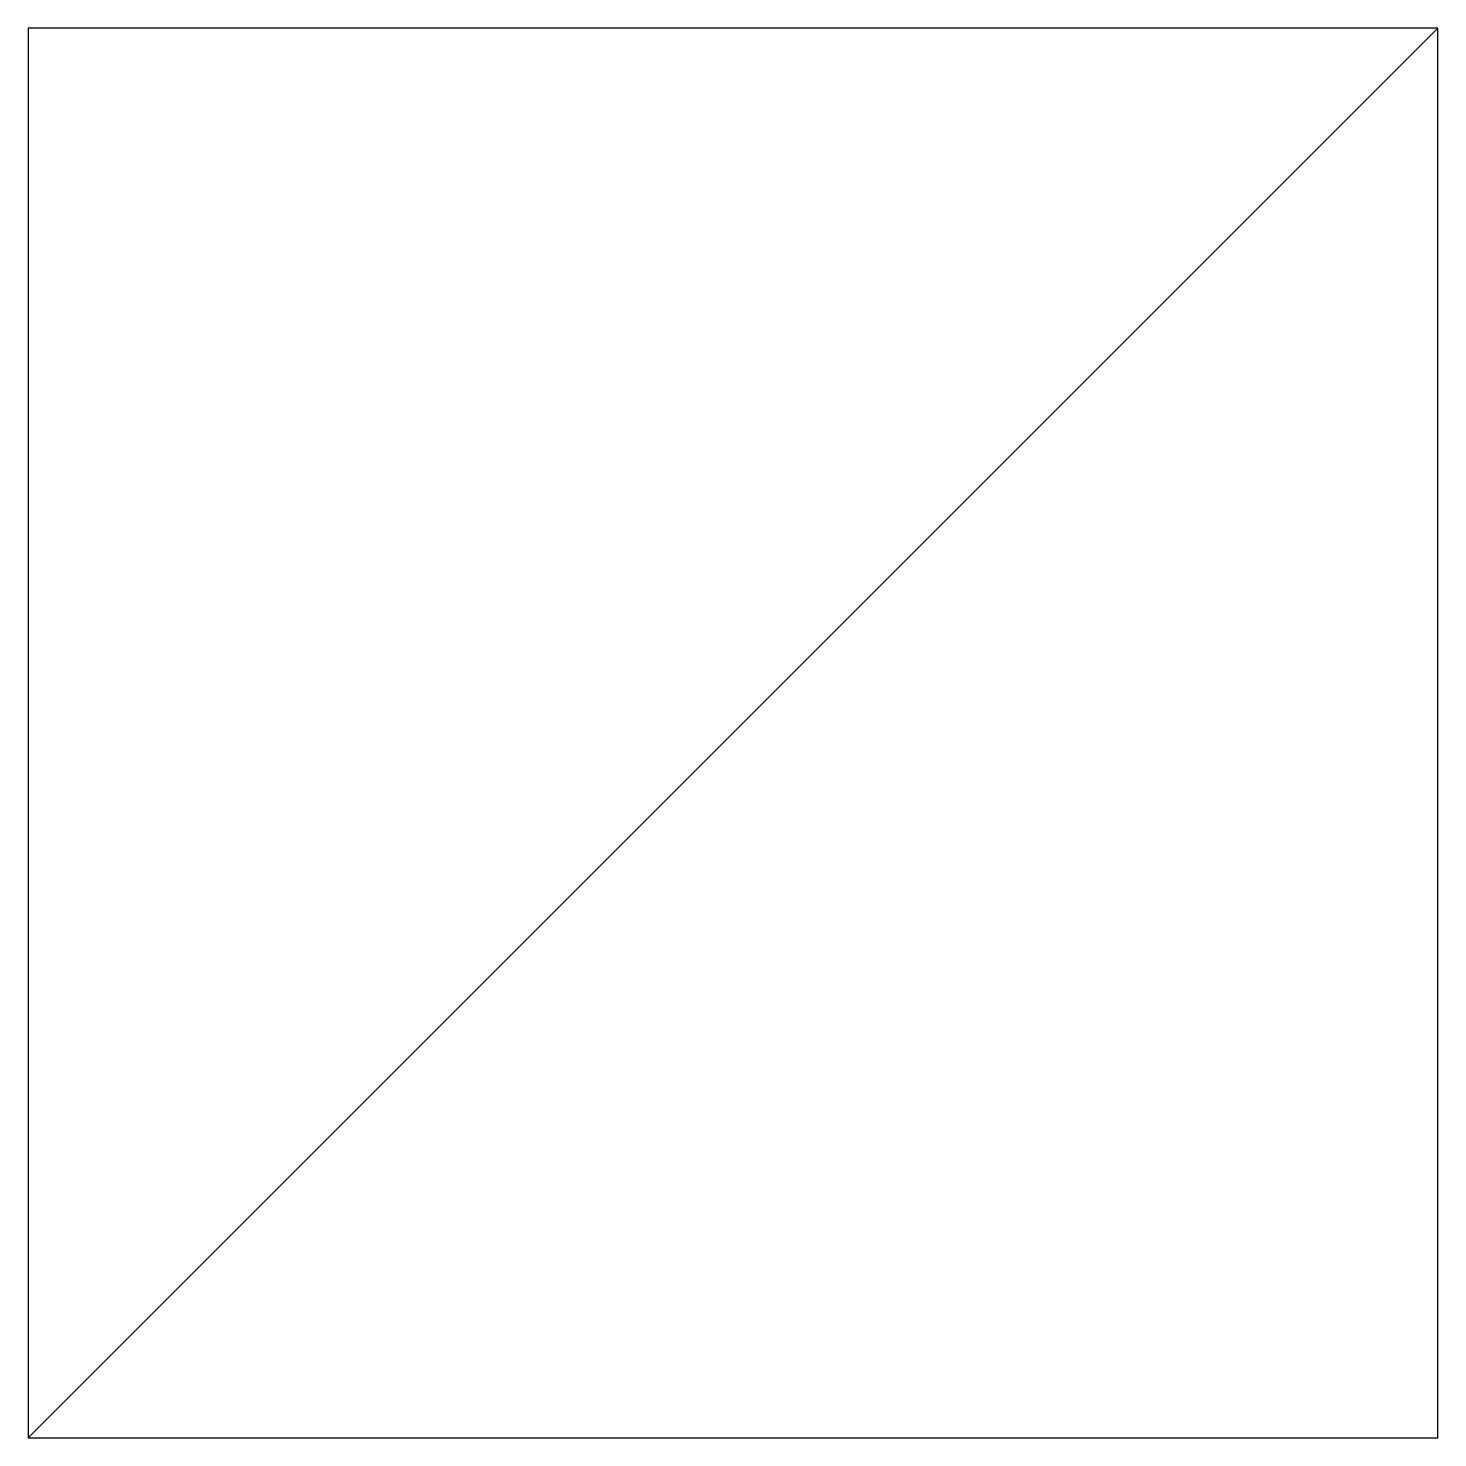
# Model space of a CAD drawing. Extents: x -1.12 to 1.12, y 0 to 2.25.
import ezdxf

# ---------------------------------------------------------------- set-up
doc = ezdxf.new("R2010")
doc.units = 0
doc.header["$LTSCALE"] = 0.2

msp = doc.modelspace()

# ---------------------------------------------------------------- linework, layer by layer
msp.add_line((-1.125, 0), (1.125, 2.25))
msp.add_lwpolyline([(-1.125, 0), (1.125, 0), (1.125, 2.25), (-1.125, 2.25)], close=True)

doc.saveas('drawing.dxf')
